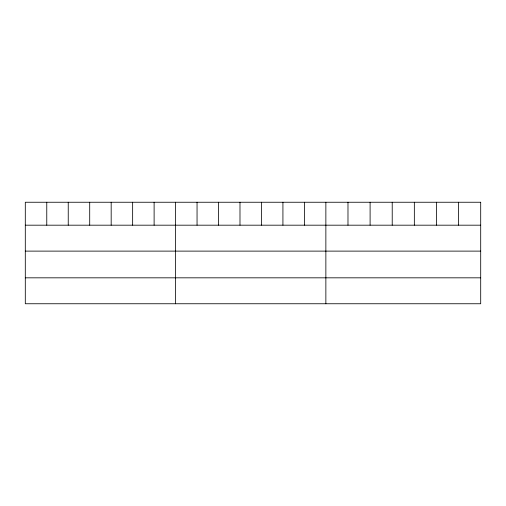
<?xml version="1.0" encoding="UTF-8"?>
<svg xmlns="http://www.w3.org/2000/svg" width="506" height="506" viewBox="0 0 506 506"><rect width="100%" height="100%" fill="white"/><g stroke="black" fill="none" stroke-linecap="round" stroke-linejoin="round"><path stroke-width="0.76" d="M25.3 225.183L480.7 225.183M25.3 251.115L480.7 251.115M25.3 277.826L480.7 277.826M458.581 202.248L458.581 225.183M436.463 202.248L436.463 225.183M414.344 202.248L414.344 225.183M392.22 202.248L392.22 225.183M370.101 202.248L370.101 225.183M347.983 202.248L347.983 225.183M325.864 202.248L325.864 303.752M304.397 202.248L304.397 225.183M282.924 202.248L282.924 225.183M261.457 202.248L261.457 225.183M239.989 202.248L239.989 225.183M218.522 202.248L218.522 225.183M197.049 202.248L197.049 225.183M175.582 202.248L175.582 303.752M154.115 202.248L154.115 225.183M132.642 202.248L132.642 225.183M111.175 202.248L111.175 225.183M89.707 202.248L89.707 225.183M68.24 202.248L68.24 225.183M46.767 202.248L46.767 225.183M480.7 202.248L25.3 202.248L25.3 303.752L480.7 303.752L480.7 202.248"/></g></svg>
